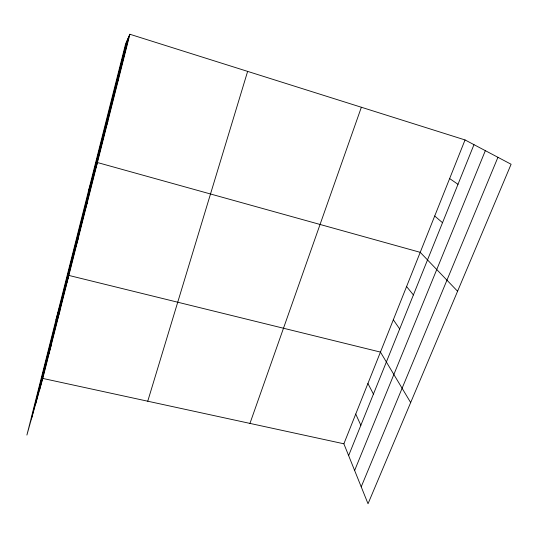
<?xml version="1.0" encoding="UTF-8"?>
<svg xmlns="http://www.w3.org/2000/svg" width="538" height="538" viewBox="0 0 538 538"><rect width="100%" height="100%" fill="white"/><g stroke="black" fill="none" stroke-linecap="round" stroke-linejoin="round"><path stroke-width="0.81" d="M31.426 418.947L126.84 41.07M35.764 403.487L128.01 38.447M39.698 389.485L129.059 36.1M129.88 34.257L125.603 43.84L26.9 435.06L42.798 378.429L129.88 34.257L465.04 139.941L511.1 164.251L368.032 503.743L343.876 443.796L465.04 139.941M48.312 355.41L51.231 345.114M57.196 320.278L59.913 310.796M55.986 319.774L68.857 275.429L380.44 352.087L410.669 402.565M75.818 246.646L78.084 238.966M85.576 208.038L87.6 201.353M147.748 401.214L247.635 71.386M88.313 191.656L97.425 162.53L420.225 252.329L457.582 291.246M106.41 125.657L107.876 121.211M249.955 423.406L361.361 107.25M117.533 81.668L118.69 78.481M348.631 455.605L473.978 144.655M354.629 470.488L485.343 150.653M361.213 486.823L497.932 157.298M42.798 378.429L343.876 443.796M449.634 178.569L457.999 184.312M434.704 216.014L442.518 222.712M406.58 286.539L413.392 294.952M393.325 319.78L399.687 328.96M367.918 383.507L373.433 394.078M355.732 414.065L360.857 425.276"/></g></svg>
